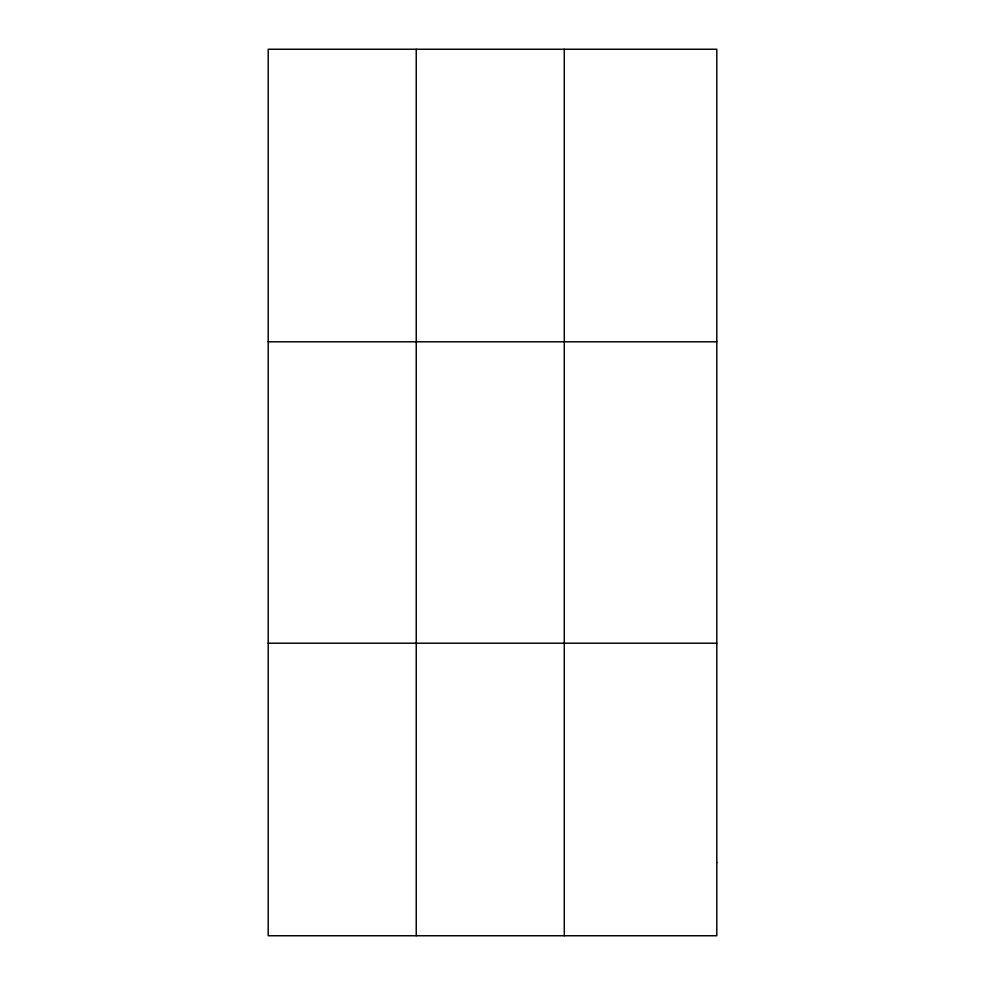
<?xml version="1.0" encoding="UTF-8"?>
<svg xmlns="http://www.w3.org/2000/svg" width="985" height="985" viewBox="0 0 985 985"><rect width="100%" height="100%" fill="white"/><g stroke="black" fill="none" stroke-linecap="round" stroke-linejoin="round"><path stroke-width="1.48" d="M416.236 935.75L416.236 49.25M564.282 935.75L564.282 49.25M268.203 341.795L716.797 341.795M268.203 643.205L716.797 643.205M716.797 862.614L716.797 935.75L268.203 935.75L268.203 49.25L716.797 49.25L716.797 862.614"/></g></svg>
